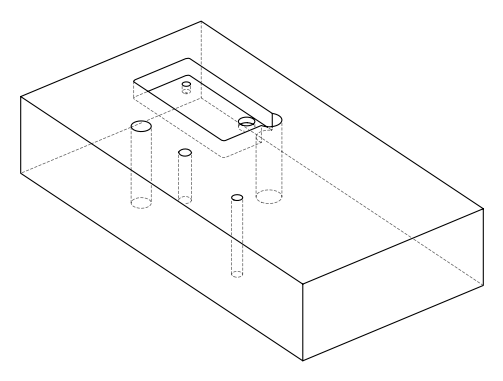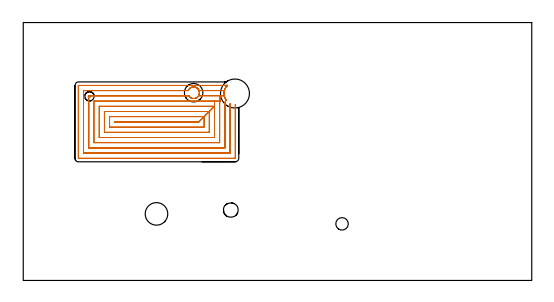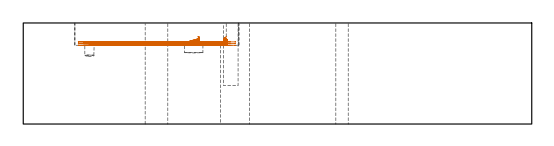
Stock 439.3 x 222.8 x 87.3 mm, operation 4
(PLAN: 9 operations, 7 tool changes, 63.1 min)
(1 INDEXABLE_INSERT_DRILL_THROUGH_HOLE_FROM_SOLID | STEP1HOLE | NXT0302_021 | 0.37 min | 42802 mm3)
(2 INDEXABLE_INSERT_DRILL_THROUGH_HOLE_FROM_SOLID_1 | STEP1HOLE_1 | NXT0302_010 | 0.37 min | 26029 mm3)
(3 INDEXABLE_INSERT_DRILL_BLIND_HOLE_FROM_SOLID | STEP1POCKET | NXT0302_003 | 0.04 min | 5157 mm3)
(4 MILL_RECTANGULAR_POCKET | POCKET_RECTANGULAR_STRAIGHT | NXT0201_008 | Follow Part, ap 1.5, ae 75% | 60.9 min | 178667 mm3)
(5 MILL_BLIND_HOLE_FROM_SOLID_MATERIAL | STEP1POCKET_1 | UGT0201_128 | Spiral | 0.9 min | 6743 mm3)
(6 SPOT_DRILL | STEP1HOLE_2 | NXT0321_9005460120000 | 0.03 min | 5 mm3)
(7 SPOT_DRILL_1 | STEP1POCKET_2 | NXT0321_9005460120000 | 0.03 min | 3 mm3)
(8 DRILL_THROUGH_HOLE_INTO_CENTER | STEP1HOLE_2 | UGT0301_220 | 0.38 min | 7968 mm3)
(9 DRILL_BLIND_HOLE_INTO_CENTER | STEP1POCKET_2 | NXT0301_052 | 0.05 min | 443 mm3)
(TOOL NXT0302_021 | Index. Insert Drill 25mm [880-D2500L25-05] | D25 PA176 FL125 Z2)
(TOOL NXT0302_010 | Index. Insert Drill 19.5mm [880-D1950L25-05] | D19.5 PA176 FL98 Z2)
(TOOL NXT0302_003 | Index. Insert Drill 16mm [880-D1600L20-05] | D16 PA176 FL80 Z2)
(TOOL NXT0201_008 | ENDMILL 6mm [2P460-0600-NA 1630] | D6 FL26 Z6)
(TOOL UGT0201_128 | Carbide End Mill 10.0 | D10 FL15 Z4)
(TOOL NXT0321_9005460120000 | NC Spot Drill, 142deg, 12mm, Carbide, Uncoated | D12 PA142 FL30 Z2)
(TOOL UGT0301_220 | Twist Drill 10.8 mm | D10.8 PA118 FL92 Z2)
(TOOL NXT0301_052 | Carbide Drill 8.1mm [860.1-0810-024A1-MM 2214] | D8.1 PA140 FL47 Z2)
(OP 4 MILL_RECTANGULAR_POCKET, part 2 of 2)
G0 X150.761 Y165.717 Z75.454
G1 X151.125 Y165.299 Z75.305 F250.
X151.383 Y164.936 Z75.186
X151.745 Y164.278 Z74.984
X151.877 Y163.989 Z74.899
X152.022 Y163.543 Z74.774
X152.087 Y163.232 Z74.689
X152.152 Y162.922 Z74.604
X152.203 Y162.126 Z74.39
X152.128 Y161.332 Z74.176
X152.054 Y161.023 Z74.091
X151.887 Y160.472 Z73.937
X151.844 Y160.357 Z73.904
X151.796 Y160.243 Z73.871
X151.668 Y159.964 Z73.789
X151.296 Y159.338 Z73.593
X150.847 Y158.782 Z73.402
X150.757 Y158.689 Z73.368
X150.246 Y158.236 Z73.184
X150.233 Y158.226 Z73.18
X149.57 Y157.8 Z72.969
X149.29 Y157.65 Z72.884
X148.828 Y157.466 Z72.751
X148.522 Y157.383 Z72.666
X148.216 Y157.3 Z72.581
X147.398 Y157.2 Z72.36
X146.575 Y157.236 Z72.139
X145.769 Y157.405 Z71.918
X145.001 Y157.703 Z71.698
X144.725 Y157.859 Z71.613
X144.123 Y158.266 Z71.418
X143.547 Y158.791 Z71.209
X143.046 Y159.424 Z70.993
X143.001 Y159.5 Z70.969
X56.6 F500.
Y114.5
X174.2
Y152.009
G2 X175.146 Y156.025 R9.
G0 X151.382 Y159.483 Z75.454
G1 X151.668 Y159.964 Z75.304 F250.
X151.887 Y160.472 Z75.155
X152.054 Y161.023 Z75.001
X152.128 Y161.332 Z74.916
X152.203 Y162.126 Z74.702
X152.152 Y162.922 Z74.489
X152.087 Y163.232 Z74.404
X152.022 Y163.543 Z74.319
X151.877 Y163.989 Z74.193
X151.745 Y164.278 Z74.108
X151.383 Y164.936 Z73.907
X151.312 Y165.044 Z73.872
X151.004 Y165.441 Z73.737
X150.798 Y165.682 Z73.652
X150.451 Y166.008 Z73.525
X150.197 Y166.198 Z73.44
X149.653 Y166.553 Z73.266
X149.069 Y166.832 Z73.092
X148.776 Y166.95 Z73.008
X148.02 Y167.136 Z72.799
X147.245 Y167.203 Z72.591
X146.469 Y167.15 Z72.382
X145.71 Y166.977 Z72.174
X144.987 Y166.69 Z71.965
X144.712 Y166.532 Z71.88
X144.083 Y166.107 Z71.677
X143.975 Y166.019 Z71.639
X143.56 Y165.625 Z71.486
X143.431 Y165.481 Z71.434
X143.012 Y164.926 Z71.248
X142.677 Y164.32 Z71.063
X142.604 Y164.163 Z71.016
X142.541 Y164. Z70.969
X52.1 F500.
Y110.
X178.7
Y152.009
G2 X178.796 Y152.934 R4.5
G0 X175.729 Y155.293 Z75.454
G1 X175.264 Y155.844 Z75.261 F250.
X174.599 Y156.877 Z74.932
X174.073 Y157.986 Z74.602
X173.693 Y159.154 Z74.273
X173.468 Y160.362 Z73.944
X173.399 Y161.588 Z73.615
X173.489 Y162.813 Z73.286
X173.736 Y164.017 Z72.957
X174.136 Y165.178 Z72.628
X174.682 Y166.278 Z72.299
X174.918 Y166.645 Z72.182
X175.406 Y167.336 Z71.955
X175.993 Y168.022 Z71.713
X176.056 Y168.088 Z71.689
X176.468 Y168.478 Z71.537
X176.447 Y168.5 Z71.529
X175.403 Z71.249
X176.447 Z70.969
X47.7 F500.
X47.645 Y168.495
X47.605 Y168.455
X47.6 Y168.4
Y105.6
X47.605 Y105.545
X47.645 Y105.505
X47.7 Y105.5
X183.1
X183.155 Y105.505
X183.195 Y105.545
X183.2 Y105.6
Y152.009
G0 X173.908 Y164.563 Z73.969
G1 X173.93 Y164.641 Z73.947 F250.
X174.393 Y165.742 Z73.627
X174.792 Y166.45 Z73.41
X174.914 Y166.64 Z73.349
X175.404 Y167.333 Z73.122
X175.993 Y168.022 Z72.879
X176.056 Y168.088 Z72.854
X176.468 Y168.478 Z72.702
X176.447 Y168.5 Z72.694
X175.403 Z72.415
X176.447 Z72.135
X176.468 Y168.478 Z72.127
X176.056 Y168.088 Z71.975
X175.993 Y168.022 Z71.95
X175.404 Y167.333 Z71.708
X174.914 Y166.64 Z71.48
X174.792 Y166.45 Z71.42
X174.393 Y165.742 Z71.202
X173.93 Y164.641 Z70.882
X173.608 Y163.491 Z70.562
X173.432 Y162.309 Z70.242
X173.406 Y161.115 Z69.922
X173.53 Y159.926 Z69.601
X173.622 Y159.5 Z69.485
X170.036 F500.
Y155.
X165.2
Y150.5
X151.745 Y137.045
X79.055
Y136.955
X151.745
Y137.045
X156.2 Y141.5
X74.6
Y132.5
X156.2
Y141.5
X160.7 Y146.
X70.1
Y128.
X160.7
Y146.
X165.2 Y150.5
X65.6
Y123.5
X165.2
Y150.5
Y155.
X61.1
Y119.
X169.7
Y152.009
G2 X170.036 Y155. R13.5
G1 Y159.5
X151.393
G0 X173.512 Y160.078 Z73.969
G1 X173.404 Y161.18 Z73.672 F250.
X173.439 Y162.387 Z73.349
X173.627 Y163.579 Z73.025
X173.856 Y164.421 Z72.792
X174.1 Y165.092 Z72.6
X174.393 Y165.742 Z72.409
X174.792 Y166.45 Z72.192
X174.914 Y166.64 Z72.131
X175.404 Y167.333 Z71.904
X175.993 Y168.022 Z71.661
X176.056 Y168.088 Z71.636
X176.468 Y168.478 Z71.484
X176.447 Y168.5 Z71.476
X175.403 Z71.197
X176.447 Z70.917
X176.468 Y168.478 Z70.909
X176.056 Y168.088 Z70.757
X175.993 Y168.022 Z70.732
X175.404 Y167.333 Z70.49
X174.914 Y166.64 Z70.262
X174.792 Y166.45 Z70.202
X174.393 Y165.742 Z69.984
X174.1 Y165.092 Z69.793
X173.856 Y164.421 Z69.601
X173.741 Y164. Z69.485
X151.861 F500.
G0 X150.761 Y165.717 Z73.969
G1 X151.125 Y165.299 Z73.82 F250.
X151.383 Y164.936 Z73.701
X151.745 Y164.278 Z73.5
X151.877 Y163.989 Z73.415
X152.022 Y163.543 Z73.289
X152.087 Y163.232 Z73.204
X152.152 Y162.922 Z73.119
X152.203 Y162.126 Z72.905
X152.128 Y161.332 Z72.692
X152.054 Y161.023 Z72.607
X151.887 Y160.472 Z72.452
X151.844 Y160.357 Z72.419
X151.796 Y160.243 Z72.386
X151.668 Y159.964 Z72.304
X151.296 Y159.338 Z72.109
X150.847 Y158.782 Z71.918
X150.757 Y158.689 Z71.883
X150.246 Y158.236 Z71.7
X150.233 Y158.226 Z71.696
X149.57 Y157.8 Z71.484
X149.29 Y157.65 Z71.399
X148.828 Y157.466 Z71.266
X148.522 Y157.383 Z71.181
X148.216 Y157.3 Z71.096
X147.398 Y157.2 Z70.875
X146.575 Y157.236 Z70.655
X145.769 Y157.405 Z70.434
X145.001 Y157.703 Z70.213
X144.725 Y157.859 Z70.128
X144.123 Y158.266 Z69.933
X143.547 Y158.791 Z69.725
X143.046 Y159.424 Z69.508
X143.001 Y159.5 Z69.485
X56.6 F500.
Y114.5
X174.2
Y152.009
G2 X175.146 Y156.025 R9.
G0 X151.382 Y159.483 Z73.969
G1 X151.668 Y159.964 Z73.819 F250.
X151.887 Y160.472 Z73.671
X152.054 Y161.023 Z73.517
X152.128 Y161.332 Z73.432
X152.203 Y162.126 Z73.218
X152.152 Y162.922 Z73.004
X152.087 Y163.232 Z72.919
X152.022 Y163.543 Z72.834
X151.877 Y163.989 Z72.708
X151.745 Y164.278 Z72.623
X151.383 Y164.936 Z72.422
X151.312 Y165.044 Z72.387
X151.004 Y165.441 Z72.253
X150.798 Y165.682 Z72.168
X150.451 Y166.008 Z72.04
X150.197 Y166.198 Z71.955
X149.653 Y166.553 Z71.781
X149.069 Y166.832 Z71.608
X148.776 Y166.95 Z71.523
X148.02 Y167.136 Z71.314
X147.245 Y167.203 Z71.106
X146.469 Y167.15 Z70.897
X145.71 Y166.977 Z70.689
X144.987 Y166.69 Z70.48
X144.712 Y166.532 Z70.396
X144.083 Y166.107 Z70.192
X143.975 Y166.019 Z70.155
X143.56 Y165.625 Z70.001
X143.431 Y165.481 Z69.95
X143.012 Y164.926 Z69.763
X142.677 Y164.32 Z69.578
X142.604 Y164.163 Z69.531
X142.541 Y164. Z69.485
X52.1 F500.
Y110.
X178.7
Y152.009
G2 X178.796 Y152.934 R4.5
G0 X175.727 Y155.292 Z73.969
G1 X175.46 Y155.588 Z73.863 F250.
X174.777 Y156.57 Z73.542
X174.222 Y157.63 Z73.221
X173.805 Y158.752 Z72.901
X173.532 Y159.917 Z72.58
X173.407 Y161.107 Z72.259
X173.432 Y162.303 Z71.939
X173.607 Y163.487 Z71.618
X173.929 Y164.64 Z71.298
X174.393 Y165.742 Z70.977
X174.792 Y166.45 Z70.759
X174.914 Y166.64 Z70.699
X175.404 Y167.333 Z70.471
X175.993 Y168.022 Z70.229
X176.056 Y168.088 Z70.204
X176.468 Y168.478 Z70.052
X176.447 Y168.5 Z70.044
X175.403 Z69.764
X176.447 Z69.485
X47.7 F500.
X47.645 Y168.495
X47.605 Y168.455
X47.6 Y168.4
Y105.6
X47.605 Y105.545
X47.645 Y105.505
X47.7 Y105.5
X183.1
X183.155 Y105.505
X183.195 Y105.545
X183.2 Y105.6
Y152.009
G0 X173.918 Y164.562 Z72.485
G1 X174.116 Y165.132 Z72.323 F250.
X174.574 Y166.088 Z72.039
X175.136 Y166.988 Z71.754
X175.403 Y167.333 Z71.638
X175.989 Y168.017 Z71.396
X176.056 Y168.088 Z71.37
X176.467 Y168.478 Z71.218
X176.447 Y168.5 Z71.21
X175.403 Z70.93
X176.447 Z70.651
X176.467 Y168.478 Z70.643
X176.056 Y168.088 Z70.491
X175.989 Y168.017 Z70.465
X175.403 Y167.333 Z70.223
X175.136 Y166.988 Z70.106
X174.574 Y166.088 Z69.822
X174.116 Y165.132 Z69.538
X173.767 Y164.13 Z69.254
X173.532 Y163.095 Z68.97
X173.413 Y162.041 Z68.685
Y160.981 Z68.401
X173.53 Y159.926 Z68.117
X173.622 Y159.5 Z68.
X170.036 F500.
Y155.
X165.2
Y150.5
X151.745 Y137.045
X79.055
Y136.955
X151.745
Y137.045
X156.2 Y141.5
X74.6
Y132.5
X156.2
Y141.5
X160.7 Y146.
X70.1
Y128.
X160.7
Y146.
X165.2 Y150.5
X65.6
Y123.5
X165.2
Y150.5
Y155.
X61.1
Y119.
X169.7
Y152.008
G2 X170.036 Y155. R13.5
G1 Y159.5
X151.393
G0 X173.508 Y160.078 Z72.485
G1 X173.403 Y161.219 Z72.178 F250.
X173.441 Y162.406 Z71.859
X173.627 Y163.579 Z71.541
X173.856 Y164.421 Z71.307
X174.195 Y165.318 Z71.05
X174.624 Y166.177 Z70.793
X175.136 Y166.988 Z70.536
X175.403 Y167.333 Z70.419
X175.989 Y168.017 Z70.178
X176.056 Y168.088 Z70.152
X176.467 Y168.478 Z70.
X176.447 Y168.5 Z69.992
X175.403 Z69.712
X176.447 Z69.432
X176.467 Y168.478 Z69.424
X176.056 Y168.088 Z69.273
X175.989 Y168.017 Z69.246
X175.403 Y167.333 Z69.005
X175.136 Y166.988 Z68.888
X174.624 Y166.177 Z68.631
X174.195 Y165.318 Z68.374
X173.856 Y164.421 Z68.117
X173.741 Y164. Z68.
X151.862 F500.
G0 X150.759 Y165.714 Z72.485
G1 X150.854 Y165.624 Z72.45 F250.
X151.21 Y165.2 Z72.301
X151.383 Y164.935 Z72.216
X151.742 Y164.286 Z72.018
X151.873 Y163.997 Z71.933
X152.092 Y163.261 Z71.727
X152.195 Y162.5 Z71.521
X152.182 Y161.732 Z71.315
X152.052 Y160.975 Z71.11
X151.809 Y160.247 Z70.904
X151.668 Y159.963 Z70.819
X151.297 Y159.338 Z70.624
X150.853 Y158.788 Z70.435
X150.757 Y158.689 Z70.398
X150.25 Y158.239 Z70.216
X150.233 Y158.226 Z70.211
X149.567 Y157.798 Z69.998
X149.287 Y157.648 Z69.913
X148.453 Y157.354 Z69.676
X147.58 Y157.211 Z69.439
X146.696 Y157.222 Z69.202
X145.827 Y157.388 Z68.965
X145.001 Y157.703 Z68.728
X144.725 Y157.859 Z68.643
X144.123 Y158.266 Z68.449
X143.547 Y158.791 Z68.24
X143.047 Y159.423 Z68.024
X143.001 Y159.5 Z68.
X56.6 F500.
Y114.5
X174.2
Y152.008
G2 X175.146 Y156.025 R9.
G0 X151.383 Y159.484 Z72.485
G1 X151.668 Y159.963 Z72.335 F250.
X151.809 Y160.247 Z72.25
X152.052 Y160.975 Z72.045
X152.182 Y161.732 Z71.839
X152.195 Y162.5 Z71.633
X152.092 Y163.261 Z71.427
X151.873 Y163.997 Z71.222
X151.742 Y164.286 Z71.137
X151.383 Y164.935 Z70.938
X151.21 Y165.2 Z70.853
X150.854 Y165.624 Z70.705
X150.453 Y166.006 Z70.556
X150.2 Y166.196 Z70.471
X149.653 Y166.553 Z70.296
X149.069 Y166.832 Z70.123
X148.776 Y166.95 Z70.038
X148.02 Y167.136 Z69.83
X147.245 Y167.203 Z69.621
X146.469 Y167.15 Z69.413
X145.71 Y166.977 Z69.204
X144.987 Y166.69 Z68.996
X144.712 Y166.532 Z68.911
X144.083 Y166.107 Z68.707
X143.969 Y166.014 Z68.668
X143.561 Y165.626 Z68.517
X143.424 Y165.474 Z68.462
X143.012 Y164.926 Z68.279
X142.677 Y164.321 Z68.093
X142.604 Y164.163 Z68.047
X142.541 Y164. Z68.
X52.1 F500.
Y110.
X178.7
Y152.008
G2 X178.796 Y152.934 R4.5
G0 X175.728 Y155.294 Z72.485
G1 X175.33 Y155.755 Z72.321 F250.
X174.667 Y156.756 Z72.
X174.135 Y157.833 Z71.678
X173.742 Y158.968 Z71.356
X173.496 Y160.143 Z71.034
X173.4 Y161.34 Z70.712
X173.455 Y162.54 Z70.391
X173.66 Y163.723 Z70.069
X174.013 Y164.87 Z69.747
X174.508 Y165.965 Z69.425
X175.136 Y166.988 Z69.104
X175.403 Y167.333 Z68.987
X175.989 Y168.017 Z68.745
X176.056 Y168.088 Z68.719
X176.467 Y168.478 Z68.567
X176.447 Y168.5 Z68.559
X175.403 Z68.28
X176.447 Z68.
X47.7 F500.
X47.645 Y168.495
X47.605 Y168.455
X47.6 Y168.4
Y105.6
X47.605 Y105.545
X47.645 Y105.505
X47.7 Y105.5
X183.1
X183.155 Y105.505
X183.195 Y105.545
X183.2 Y105.6
Y152.008
G0 Z97.3
M5
M2
